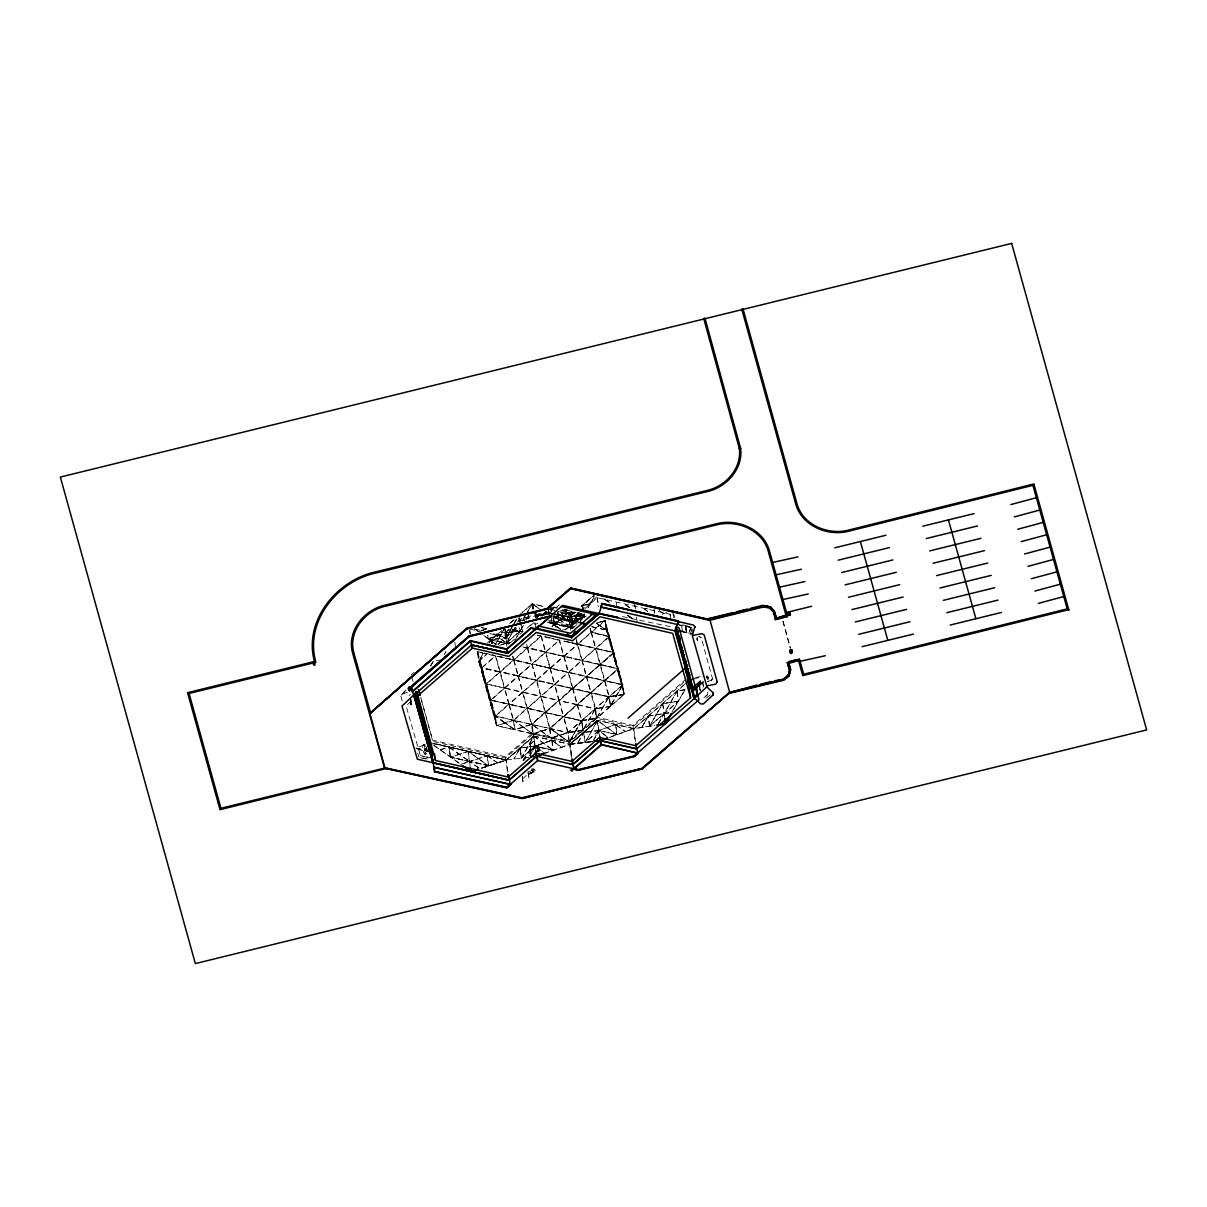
<?xml version="1.0" encoding="UTF-8"?>
<svg xmlns="http://www.w3.org/2000/svg" width="1207" height="1207" viewBox="0 0 1207 1207"><rect width="100%" height="100%" fill="white"/><g stroke="black" fill="none" stroke-linecap="round" stroke-linejoin="round"><path stroke-width="0.75" stroke-dasharray="5 3.75" d="M707.694 694.508L703.379 698.28L707.694 694.508L707.77 692.139M411.542 704.209L410.531 697.133M426.509 749.698C427.942 753.998 424.095 746.484 427.037 749.894M426.026 748.627L426.282 749.547M697.284 640.615L697.118 637.673L697.043 640.781M697.088 639.001L697.48 640.404M707.724 677.7L707.86 679.269M440.193 749.728L448.944 747.042L450.498 757.091L468.014 751.388L470.277 768.225M440.374 749.849L448.944 747.042M486.813 628.968L481.774 630.582M449.125 747.254L469.372 761.21L464.227 763.367M449.276 747.208L469.327 761.376M488.232 638.624L487.719 635.516M488.639 638.82L508.901 643.889M450.302 756.864L448.883 747.208M450.498 757.091L449.185 747.103M468.014 751.388L450.664 757.211L488.322 765.736L468.391 751.388M506.246 643.12L515.329 627.368M506.397 643.24L498.325 645.986M469.176 761.436L450.709 757.061L469.191 761.557M542.999 606.457L532.483 603.968L537.688 607.921M532.589 604.088L537.96 607.679M532.785 609.158L532.106 604.058L520.111 614.408M505.039 722.872L495.79 716.128L513.186 720.006L496.786 725.573L493.904 712.945M460.621 764.363L487.085 755.733L469.734 761.557L479.737 768.542M504.858 722.782L495.564 716.219L514.604 729.632L505.356 722.902L514.378 729.707L497.103 725.603M487.462 755.733L497.405 762.764M488.443 765.555L469.779 761.391L488.307 765.615M488.639 765.781L487.326 755.793L497.359 762.915M513.322 720.428L497.043 725.769M550.588 613.307L543.919 615.51M514.967 729.707L513.744 720.353L532.77 733.765L531.367 724.14L515.012 729.556M532.604 733.69L515.268 729.737M558.041 617.486L557.242 611.527M558.298 617.456L557.664 612.9M558.66 617.531L557.785 611.572L561.904 612.387L562.749 618.467M558.766 617.652L557.815 611.466M523.25 727.278L513.805 720.141M560.063 614.801L557.468 612.764M523.476 727.202L532.559 733.856M560.108 615.072L569.629 621.56L557.242 612.839M561.677 612.598L562.522 618.452M562.115 612.236L562.945 618.603M566.023 610.123L567.667 619.568M566.339 609.973L575.181 612.205M566.475 613.352L559.414 611.511M566.49 613.473L584.61 617.245M531.291 724.215L513.895 720.428L527.052 708.584L531.382 724.26M568.105 612.175L555.024 616.46M531.487 724.562L515.223 729.903M555.235 623.898L568.467 612.341L555.295 616.641M532.121 724.411L535.365 751.373M567.426 619.508L566.098 609.912M568.663 617.154L550.965 613.307M551.116 614.831L552.202 623.174L568.829 617.29L583.886 615.389L568.965 617.064L552.353 623.31M570.805 614.454L571.696 620.594M569.463 621.484L552.082 617.697M533.192 733.69L549.713 728.545L550.995 737.749L531.91 724.487L541.204 731.065L533.192 733.69L531.985 724.291M586.33 616.143L570.051 621.484M533.388 734.037L541.415 731.412L550.784 737.824L533.434 733.886M577.187 623.415L570.308 621.68M529.903 755.552L535.018 746.379L520.081 748.053L521.575 757.981L533.63 735.968L535.983 752.549M533.947 736.119L553.062 750.256L533.947 736.119L506.382 760.063L481.518 768.195L506.382 760.063L433.615 743.406M570.021 627.444L555.099 616.098M575.286 615.706L576.358 621.575M575.709 615.329L576.72 621.65M575.875 615.57L579.933 616.611M576.011 615.872L576.855 621.711M576.101 621.605L575.301 615.645M535.365 746.258L529.903 755.688M578.062 618.859L568.769 612.281L573.174 627.927M541.415 731.412L549.472 728.349L532.076 724.562M541.702 731.17L549.713 728.545M580.175 616.355L580.959 622.827L554.028 616.566M584.082 614.242L584.535 617.456M550.166 728.425L559.324 735.365L567.743 732.543L550.301 728.545L559.61 735.123M567.743 732.543L563.413 716.867L550.196 728.545L569.116 742.049L559.822 735.47L567.894 732.679L551.297 737.99L559.369 735.199M551.554 738.186L559.595 735.546L568.95 741.973L551.614 738.02M551.539 740.298L535.184 746.001L544.659 753.394M520.308 747.978L535.093 746.167L551.75 740.268L535.289 746.303L544.855 753.183L552.942 750.437L534.867 746.258L521.56 757.875L533.735 736.361M591.264 741.747L569.779 744.281L553.364 750.15L552.006 740.329L561.436 747.405M606.518 600.528L609.595 602.489M604.692 620.639L596.68 623.265L605.974 629.843L596.454 623.34L605.808 629.767M533.69 735.983L570.036 744.251L571.801 757.166L569.9 744.432L597.45 720.338L633.796 728.621L654.843 725.377M625.618 605.039L630.084 607.845M598.853 730.491L583.856 732.377L598.763 730.688L592.682 741.415L585.35 742.32L597.706 720.443L616.822 734.565L615.51 724.592L598.883 730.476L615.298 724.622M644.508 609.263L648.099 608.087M644.719 609.052L647.525 611.391M644.84 609.339L647.676 611.346M615.706 724.803L625.392 731.502L615.766 724.638L617.124 734.46M681.683 625.724L682.498 631.623M685.41 626.569L686.255 632.423M685.923 626.448L686.798 632.483M683.615 632.166L686.481 632.438M688.88 633.358L690.66 627.957L689.363 625.92L690.721 628.409L688.941 633.811L692.516 634.188M690.329 634.128L692.516 627.489M528.364 773.642L534.052 771.394L532.694 772.646M515.193 627.248L506.563 642.878L510.38 642.546M514.77 640.449L520.021 631.382M522.706 626.192L520.277 630.899L519.689 627.519M527.067 618.346L528.772 615.283M516.913 636.708L523.416 625.377M526.343 620.006L528.907 615.404M569.825 744.206L577.58 743.271L583.539 732.543L597.571 720.428L599.864 737.009M577.7 743.391L583.796 732.649M592.954 741.52L599.094 730.446L616.747 734.475M570.489 627.308L578.002 613.111M574.17 626.871L570.368 627.187L578.138 613.096M581.246 620.292L584.339 614.529M594.372 596.53L587.975 607.981L594.493 596.65M581.729 619.553L584.46 614.65M430.522 665.887L433.222 661.164L441.023 659.957M430.658 665.992L433.6 661.059M444.01 654.888L445.941 651.735L444.146 655.009M483.026 653.591L479.149 661.044M489.091 642.984L491.098 640.132M478.953 661.059L483.238 653.56M489.197 643.135L490.977 639.982L488.277 642.486M493.497 647.616L504.677 628.047L491.475 639.695L505.959 637.251M495.383 644.659L498.582 638.382M498.913 638.458L504.813 628.168L507.091 644.282M512.115 626.705L506.231 637.009L512.447 626.795M513.971 623.461L516.49 619.04M505.341 629.767L506.352 637.13L512.326 626.674M513.247 625.06L516.702 619.025M515.148 622.088L516.822 619.146M523.023 619.629L525.814 614.74M527.67 611.496L532.015 604.239M522.586 620.745L524.472 617.773M526.116 614.559L532.212 604.224M496.635 725.754L495.262 716.098L477.384 651.629L478.711 661.285L496.605 725.754L569.327 742.32L568.09 732.332L581.321 720.775L569.327 741.822L575.226 731.517L569.659 741.928L582.604 730.386M595.187 708.931L583.162 729.979L589.046 719.674M598.913 733.977L595.307 709.052L589.423 719.342M596.741 717.893L608.69 696.982M609.022 697.073L603.002 707.257M622.525 685.123L610.44 705.914L616.46 695.745M668.934 712.915L648.31 716.128L649.804 726.071L662.507 703.726M658.388 723.31L664.046 713.971M657.755 724.985L663.925 713.865L649.819 726.071M677.021 691.279L664.182 713.518L668.799 712.794M671.877 712.326L684.867 689.695L677.082 691.008L678.44 700.829M673.808 709.294L684.988 689.831M535.123 745.338C545.715 748.506 531.171 752.489 539.303 750.905M523.008 760.229L529.888 749.743M523.144 760.335L529.948 749.803M536.662 751.192C541.852 753.213 537.371 743.557 539.65 752.021M711.179 680.914L712.507 678.394L711.179 680.914L707.574 681.789M569.96 744.342L597.45 720.292L633.947 728.741L652.519 725.875M697.193 638.88L697.54 639.635M707.724 677.836L706.94 676.086L706.367 677.927M411.089 701.192L406.08 705.974L420.353 755.537L432.408 758.63M405.808 690.042L400.588 695.685L405.884 690.977M411.285 674.713L414.076 672.269M487.221 643.044L499.864 632M509.701 623.4L513.91 619.719M522.344 612.356L532.212 603.741L544.93 606.638M510.335 622.948L514.393 619.644M509.128 629.224L504.933 632.845L501.297 632.181M517.305 622.058L521.394 618.482M509.294 629.375L505.099 632.981L488.413 638.85L487.779 635.35M521.68 618.572L518.784 621.032L524.411 620.413M515.298 628.002L505.974 636.149L495.066 633.66M524.019 620.383L528.998 616.038M479.013 660.923L486.859 654.073L478.711 661.285L481.834 667.818L483.117 677.021L480.295 664.65L483.298 676.976M497.948 644.387L505.929 637.658L491.249 639.77L491.883 643.572M506.427 636.994L516.883 627.851M530.582 615.887L527.972 618.165L530.793 615.796M497.918 644.523L517.169 627.715M535.063 616.988L538.956 613.594M535.531 617.033L538.307 614.604M506.563 642.758L519.87 631.14L505.175 632.755L520.096 631.065L505.13 633.026L501.358 632.015M535.878 617.094L539.982 613.503M519.991 631.261L506.578 642.878L504.933 629.888M536.979 617.275L542.516 612.356M537.145 617.426L542.697 612.507M548.521 612.628L541.566 615.63L546.937 610.501M477.55 651.75L481.97 667.546L495.187 655.869L477.459 652.021L480.446 664.348M510.712 642.441L514.68 638.971M519.961 634.233L522.616 631.925L510.32 629.119M527.067 628.153L532.347 623.415M540.766 616.068L547.088 610.546M529.979 626.071L533.947 622.616M542.365 615.253L547.646 610.516M555.642 607.89L559.61 604.541M499.668 671.982L482.106 667.984L486.436 683.66L499.668 671.982L481.925 668.135M512.884 656.14L513.865 659.716L527.082 648.038L523.566 647.239M540.796 636.059L527.565 647.737L526.599 644.161M551.871 626.524L554.496 624.079M553.53 618.482L554.994 623.793L568.225 612.236M499.924 672.208L486.708 683.901L504.254 687.884L499.939 672.329M500.407 671.922L513.639 660.244L517.969 675.92L500.392 671.801M514.122 659.942L527.338 648.265L531.668 663.941L514.122 659.942L531.653 663.82M527.836 647.978L541.053 636.3L545.383 651.976L527.821 647.857M552.112 626.629L554.767 624.321L555.733 627.896M579.345 612.1L569.749 620.489L554.058 616.913M580.718 610.908L595.805 597.737M569.915 621.68L579.511 613.292M585.003 608.509L597.344 597.721L670.066 614.288L671.047 617.878M584.837 617.245L584.384 613.956L570.142 626.403L550.09 621.846L560.516 629.36M490.917 699.773L504.134 688.096L486.587 684.097L490.706 699.698M504.617 687.794L517.848 676.116L500.286 672.118L504.601 687.688M514.001 660.154L518.331 675.829L531.563 664.272L514.016 660.274M532.046 663.85L545.262 652.172L527.715 648.174L532.031 663.729M541.415 636.21L545.745 651.886L558.992 640.313L543.18 636.602M573.159 627.806L579.767 622.027M508.72 704.013L504.39 688.337L491.174 700.015L508.72 704.013L490.872 700.377L493.678 712.733L491.053 700.332L508.6 704.209L495.383 715.887L491.053 700.211M504.782 688.352L518.105 676.358L526.901 708.147L509.233 704.36L513.563 720.036L526.78 708.358L509.248 704.481M549.743 668.406L532.181 664.288L536.512 679.963L549.834 667.969L532.287 663.971L549.849 668.09L545.519 652.414L532.196 664.408M522.797 691.943L536.029 680.265L518.482 676.388L522.782 691.822M550.226 667.999L563.443 656.321L545.911 652.444L550.211 667.878M576.297 640.555L577.172 644.463L563.941 656.02L559.595 640.344M576.207 638.865L577.64 644.04L590.872 632.483M605.974 629.843L604.571 620.398L591.355 632.076L589.921 626.886M495.639 716.128L508.871 704.45L513.201 720.126M522.571 692.471L509.354 704.149L526.901 708.147M540.615 696.167L536.285 680.492L523.053 692.064L540.6 696.062M536.783 680.205L550 668.527L554.33 684.203L536.753 680.084L540.992 696.077L554.209 684.399L536.662 680.522L554.209 684.399M550.483 668.225L563.699 656.548L568.029 672.224L550.483 668.225L568.014 672.103M564.197 656.261L577.414 644.568L581.744 660.259L564.182 656.14L568.406 672.133L581.623 660.455L564.076 656.457L581.638 660.576M577.912 644.282L591.128 632.604L595.458 648.28L577.912 644.282L595.443 648.159M591.611 632.302L605.054 620.76M572.495 688.216L559.173 700.226L554.677 683.992L567.909 672.435L550.377 668.557M609.052 636.632L591.505 632.634L595.82 648.189L609.037 636.511L591.596 632.181L609.173 636.3L604.828 620.624L607.649 633.102M527.534 708.298L540.751 696.62L545.081 712.296L527.519 708.177L545.066 712.175L531.744 724.17L527.414 708.494L544.976 712.613M554.466 684.641L541.249 696.318L558.796 700.316L554.481 684.761M554.964 684.339L568.18 672.661L572.51 688.337L554.933 684.218M568.663 672.374L581.88 660.697L586.225 676.373L568.663 672.374L586.195 676.252M544.961 712.492L531.744 724.17M545.443 712.085L558.675 700.528L545.458 712.205L541.128 696.53L558.69 700.633M572.857 688.126L586.089 676.569L572.872 688.246L568.542 672.571L586.104 676.689M599.804 664.604L586.587 676.282L599.804 664.604L582.257 660.606L586.587 676.282M600.271 664.182L613.518 652.625L600.301 664.303L595.956 648.627L613.533 652.746M532.015 724.411L545.232 712.733L549.562 728.409M559.429 700.452L572.646 688.775L576.976 704.45L563.639 716.339L576.855 704.662M586.738 676.84L604.375 680.386L600.06 664.831L586.843 676.508L604.405 680.507L591.053 692.396L604.269 680.718M420.73 697.254L432.649 740.223L505.371 756.789L532.8 732.845L569.161 741.128L596.575 717.169L632.936 725.452L686.376 678.787M532.966 734.037L505.537 757.981L432.815 741.415L420.896 698.446M536.421 755.295L533.811 736.119L506.216 759.912L429.979 742.577M529.918 744.613L533.569 741.415L534.429 747.676L530.778 750.875L529.948 744.372M590.57 692.682L577.353 704.36L590.57 692.682L573.008 688.684L577.353 704.36M617.984 668.738L604.767 680.416L617.984 668.738L600.437 664.74L604.767 680.416M549.924 728.319L563.141 716.641L549.924 728.319L545.594 712.643L563.277 716.43L545.715 712.432L558.932 700.754L563.277 716.43M590.827 692.924L577.61 704.601L595.157 708.6L590.842 693.044M591.324 692.622L604.541 680.944L608.871 696.62L591.309 692.501L595.534 708.509M622.737 684.49L605.024 680.657L618.24 668.98L622.586 684.656L623.989 694.312L609.444 696.545M521.575 757.996L535.003 746.364M526.388 757.377L525.03 758.66M523.732 760.365L525.105 759.173M534.158 753.243L539.001 748.974M608.766 696.952L591.219 692.954L608.75 696.831L595.519 708.388L596.862 717.999M477.67 651.855C482.438 673.597 488.216 695.051 495.247 716.158L567.984 732.664L622.827 684.761L604.933 620.307L606.276 629.963L624.17 694.417L569.327 742.32M522.556 778.817L528.138 773.838M529.707 773.249L528.334 774.441L534.203 772.163M528.364 774.245L531.155 772.601M596.303 718.421L583.358 729.963M610.003 706.457L597.058 717.984L602.791 707.287M610.636 705.899L623.838 694.598L609.158 696.726L610.44 705.914M592.818 741.536L570.036 744.281L597.586 720.458L569.719 744.402L597.435 720.323L599.728 736.889M598.763 730.688L585.35 742.32L597.359 720.549L616.686 734.625L599.049 730.612L607.212 736.662M598.778 730.808L585.214 742.199M683.72 682.438L633.102 726.644L596.741 718.361M685.561 683.494L633.796 728.606L607.302 738.065M633.947 728.741L684.46 684.625M696.56 684.007L701.84 679.405M696.605 684.505L701.78 679.994M697.073 684.158L701.327 680.461M696.68 684.897L701.961 680.295M663.895 713.865L649.683 725.965L662.643 703.847M676.901 691.173L678.394 701.116L662.688 703.575L664.182 713.518L678.304 701.433L664.333 713.624L676.901 691.294M697.208 685.35L702.866 680.401M697.224 685.47L703.259 680.205M696.077 687.975L703.394 681.593M699.441 685.108L703.349 681.699M706.14 698.174L710.44 694.93M574.26 612.371L568.723 617.154L570.519 630.054M581.095 606.427L596.122 593.286M568.919 617.335L574.411 612.537L568.889 617.305L545.775 612.055L569.085 617.184M596.364 593.422L581.231 606.533L593.618 595.805M570.353 627.082L583.796 615.585L570.368 627.187M533.675 735.998L506.246 759.897L508.298 774.653M696.333 688.05L702.806 682.136L699.426 685.048L700.151 690.012M703.123 682.408L699.653 685.244L700.679 691.008M569.629 744.372L597.495 720.67M583.675 732.649L569.749 744.372L585.154 742.471L583.856 732.377M533.615 736.164L570.202 744.417L544.81 753.349M533.569 616.641L536.451 614.438M584.384 613.956L569.93 624.924L547.359 619.779M529.782 773.838L534.128 771.967L531.352 769.553M541.4 615.464L548.929 612.583L548.325 609.294M537.824 623.37L534.867 624.547L534.429 621.424M531.412 770.579L534.746 769.191M528.138 772.012L534.807 769.372M411.3 704.481L410.501 697.193M427.006 749.366L426.433 751.101M407.363 692.275L400.452 694.794L402.504 701.886M429.647 751.237L415.796 748.038L425.799 744.372M481.819 630.431L486.708 628.681L481.352 627.64M478.681 631.88L483.569 630.129M547.39 614.303L550.648 613.141M561.874 630.356L574.064 627.067M565.298 629.315L570.187 627.097L552.414 623.144M609.097 737.568L633.796 728.621L635.591 741.49M570.247 621.831L583.373 617.396M596.409 623.084L604.586 620.519M661.979 614.227L670.594 611.3M481.593 768.12L506.382 760.063L429.918 742.743M425.196 753.847L424.185 744.568L425.799 753.696M609.399 636.481C600.09 612.854 614.755 653.726 613.865 652.595C615.706 667.018 622.374 679.994 624.17 694.417M478.802 661.572L483.253 676.901M607.604 633.011L605.009 620.685M609.324 636.134C612.326 652.429 617.184 668.995 622.631 684.882L609.233 696.53L604.903 680.854L622.721 685.108L616.702 695.292M612.115 649.215L609.49 636.813L612.07 649.125M483.207 677.338C489.227 689.227 489.846 704.134 495.247 716.158M483.283 677.685L487.537 693.059L484.958 680.718M691.867 628.062L692.562 632.649M484.686 680.416L482.151 668.165L484.912 680.461M484.776 680.763L487.764 693.09M613.79 652.248L595.986 648.747M614.001 652.987L600.558 664.529L618.271 668.376M487.749 693.799L492.018 709.173M782.905 621.243L790.253 647.978M489.167 696.53L486.587 684.203L489.212 696.62M616.762 665.283L613.775 652.972L618.105 668.527M492.245 709.203L489.423 696.831L492.049 709.248M619.432 677.957L616.807 665.555L619.613 677.912M492.215 709.912L496.484 725.286L493.935 713.035M621.017 681.367L618.24 669.085L621.243 681.397M621.092 681.714L624.094 694.025L621.273 681.668M495.172 715.811L496.786 725.573M622.812 684.837L610.561 706.035L609.158 696.726M693.859 678.877L702.383 676.78M707.679 681.306L711.119 680.461M684.972 689.755L677.308 690.932M662.824 703.681L678.289 701.312M609.294 696.846L623.838 694.598M608.856 696.499L610.289 706.276L595.745 708.509M610.139 706.578L595.594 708.811M582.046 720.488L596.59 718.24L581.759 720.654L583.026 729.858M581.759 720.654L596.439 718.542M571.484 757.921L567.984 732.664L582.89 730.205L581.487 720.896L563.79 716.898L568.105 732.453M582.725 730.507L568.059 732.619M695.413 677.368L702.338 676.418M524.517 620.217L518.889 620.775M529.043 757.211L506.261 759.957L479.692 768.708L469.659 761.572M583.313 611.994L582.589 605.295L590.148 604.33M582.589 605.295L589.906 604.405M506.382 760.063L433.569 743.633M622.48 616.596L673.219 627.278M546.967 612.221L554.224 613.85M556.05 614.257L568.935 617.154L570.715 630.054M545.473 611.858L568.935 617.154M682.558 624.804L689.423 626.373M691.626 627.519L676.81 624.562M676.901 624.291L691.641 627.64M682.227 631.563L692.622 633.871M683.071 631.865L686.632 632.679M553.485 606.925L557.196 607.89M564.393 609.399L568.029 610.229M553.56 607.287L557.121 608.102M576.961 612.613L582.302 613.835M549.985 606.729L555.326 607.951M562.462 609.565L583.841 614.438L584.294 617.712M548.506 607.468L554.285 608.856M560.968 610.244L584.912 615.736M548.431 607.679L553.787 608.901M560.893 610.455L586.225 616.324M552.293 609.882L548.732 609.067L549.562 616.158M548.657 609.294L552.218 610.093M557.619 611.33L584.626 617.365M575.467 615.6L571.032 614.469L571.982 620.654M546.907 612.371L550.437 613.171M551.403 615.857L580.145 622.405M540.827 613.895L544.131 614.65M553.138 616.973L581.638 623.461M533.554 613.397L544.357 615.766M553.56 617.954L577.233 623.25M591.717 626.644L606.276 629.963M535.636 613.956L542.577 615.54M591.883 626.765L605.763 629.933M524.155 616.943L531.171 618.542M547.586 622.163L571.047 627.625M524.034 617.139L531.05 618.738M572.676 628.228L547.48 622.48L554.511 624.2M524.049 617.26L529.315 618.467M572.691 628.349L555.129 624.23L556.11 627.806M512.19 629.194L522.722 631.593M545.036 636.677L553.817 638.684M564.967 641.219L570.232 642.411M571.997 642.818L577.263 644.01L564.997 641.339M512.206 629.315L522.737 631.714L518.874 617.758M537.402 635.048L540.917 635.848M548.566 637.598L559.082 639.876M537.281 635.259L540.811 636.18M577.172 644.463L559.701 640.027M577.776 644.478L595.353 648.597L582.121 660.169L577.791 644.598M481.412 627.474L488.729 629.285M475.06 629.103L482.332 630.763M469.779 629.058L477.052 630.718M489.77 633.615L506.14 637.341M488.579 638.971L509.022 643.693L505.19 629.858M523.672 646.907L527.203 647.827L526.222 644.251M563.563 656.11L546.002 651.991L559.233 640.434L563.548 655.989M599.924 664.393L582.362 660.274L595.594 648.717L599.909 664.272M545.896 652.323L563.443 656.321M491.37 640.012L508.916 644.01M523.582 647.359L527.097 648.159M582.272 660.727L599.819 664.71M600.452 664.861L617.999 668.859M484.761 653.138L490.027 654.345L484.776 653.259M491.792 654.737L495.292 655.537M499.442 656.487L513.488 659.807L497.691 656.201M477.761 651.659L483.026 652.866M605.024 680.657L622.586 684.656M604.285 680.839L586.723 676.72L591.053 692.396M499.789 671.771L482.212 667.652L495.458 656.095L499.773 671.65M536.149 680.054L518.572 675.935L531.819 664.378L536.134 679.933M590.691 692.486L573.114 688.367L586.361 676.81L590.676 692.365M518.467 676.267L536.029 680.265M572.405 688.669L554.843 684.671L572.39 688.548L559.173 700.226M573.023 688.805L590.585 692.803M504.873 687.915L522.435 692.033M576.976 704.45L559.324 700.784M522.948 692.38L540.51 696.499L527.278 708.056L522.963 692.501M576.871 704.782L559.309 700.663L563.639 716.339M577.504 704.918L595.051 708.916M563.775 716.777L581.457 720.579L563.895 716.581L577.112 704.888L581.457 720.579M545.609 712.764L563.156 716.762M535.335 746.137L552.987 750.15L535.289 746.303M415.796 748.038L426.207 750.437M417.652 749.321L429.798 752.127M427.595 758.992L418.784 756.925L417.758 753.379M420.609 757.785L425.89 759.022M431.638 758.011L420.353 755.537M410.471 694.538L409.067 695.504M707.483 676.282L707.423 677.67M701.192 637.628L698.898 636.466L701.192 637.628L712.568 678.847M628.108 615.661L632.634 618.829M608.509 602.021L603.681 598.521M628.213 615.796L632.755 618.98M603.726 598.717L608.298 601.931M628.108 615.887L632.679 619.1M659.324 610.591L663.744 613.548M625.664 604.873L630.024 607.996M628.651 615.962L632.906 618.965M627.172 615.117L631.638 618.271M578.244 618.95L568.769 612.281L570.881 628.606M552.142 609.007L556.14 611.828M533.117 608.947L532.483 603.968L540.389 609.641M432.906 744.659L460.667 764.197M434.46 745.866L459.203 763.352M550.452 622.043L558.011 627.459M550.513 622.118L558.102 627.595L548.974 621.107M552.248 614.182L570.142 627.263M539.635 613.941L542.35 615.917M560.576 629.209L551.961 623.129L551.327 618.059M539.574 614.107L542.29 616.083M493.889 633.811L506.352 642.939L498.099 646.017L480.039 632.86M493.829 633.962L506.216 642.999M474.789 628.922L478.56 631.593M483.811 635.486L495.821 644.251M474.442 628.787L478.515 631.744M607.061 736.723L598.627 730.567M552.006 740.329L561.587 747.359M549.185 613.639L548.491 609.444M648.551 716.053L663.88 713.563L664.68 717.094M649.487 726.116L648.129 716.294L641.837 727.429L647.993 716.294L641.837 727.293M491.249 639.77L492.32 643.467M581.487 720.896L575.588 731.201M581.412 721.032L575.513 731.351M582.89 730.205L568.346 732.453M533.147 741.581L530.16 744.568L530.763 750.332M539.257 750.648L535.199 747.012L530.265 751.569M530.341 752.082L528.892 753.289L533.041 757M520.021 748.325L513.926 759.052L519.9 748.219L521.394 758.147L520.081 748.053M532.74 768.286L535.501 770.76M531.291 768.889L534.052 771.364L528.153 773.687M531.155 773.159L532.604 771.997M702.821 682.453L703.53 687.1M702.655 682.634L703.108 685.621M699.275 685.546L700.09 691.445M410.953 704.36L409.927 697.133L411.225 704.496M425.181 744.598C421.122 741.973 422.556 754.601 425.724 754.586C427.882 751.418 427.006 744.417 423.34 745.066M426.418 753.545L425.271 752.972L424.577 754.013M672.254 610.833L674.562 617.863M783.041 621.198L790.479 648.204M673.762 614.257L674.743 617.818M590.012 628.591L590.962 632.046M568.467 612.341L572.797 628.017M550.664 608.117L551.614 611.572M577.489 704.797L581.819 720.488L595.036 708.796L596.454 718.135M550.301 608.328L551.267 611.783M553.168 618.572L554.617 623.883M532.483 603.968L536.813 619.644M550.362 668.437L554.692 684.113M532.106 604.058L534.52 612.824M534.988 614.438L536.436 619.734M519.266 617.788L520.217 621.258M520.685 622.857L523.084 631.502M506.02 631.382L509.369 643.482M512.522 656.231L513.488 659.807M490.977 639.982L491.958 643.557M411.723 676.75L413.201 682.076M613.956 652.927L616.581 665.329M477.64 651.976L480.265 664.393M708.041 676.825L708.283 678.59M707.755 676.373L708.117 679.103M707.513 676.207L707.921 679.315M706.94 676.086L707.151 677.64M706.638 676.116L706.864 677.685M706.351 676.222L706.593 677.776M697.299 637.884L697.646 639.891M699.713 685.138L700.09 688.367M685.636 626.358L686.587 632.845M673.038 614.107L673.491 617.426M670.066 614.288L670.549 617.758M654.164 609.701L654.556 613.141M653.922 609.641L654.315 613.081M662.688 703.575L664.499 717.26M635.033 605.522L635.486 608.796M634.399 602.021L635.244 608.735M636.481 617.064L637.16 621.982M616.249 602.64L616.928 607.559M632.936 725.452L635.274 742.245M597.344 597.721L598.536 606.397M596.801 596.967L598.159 606.352M582.709 605.416L583.63 611.964M580.778 622.691L579.963 616.505L580.567 622.616M574.894 617.924L575.015 618.708M568.406 612.205L569.629 621.56M581.88 720.775L583.162 729.979M583.66 732.543L585.033 742.35M545.368 651.855L527.55 647.616M550.075 728.636L551.297 737.99M551.75 740.268L553.062 750.256M535.184 623.204L535.863 628.123M532.212 603.741L532.981 609.746M549.668 728.711L550.935 737.899M519.04 617.803L519.568 622.435M518.769 618.029L519.282 621.711M519.508 627.67L520.096 631.065M530.099 749.381L530.793 754.496M529.873 749.321L530.552 754.526M517.954 675.799L500.136 671.56M528.364 773.732L528.983 778.198M527.942 771.68L528.741 778.259M506.849 646.514L504.933 632.845L488.473 638.684L488.02 635.41M522.375 776.614L523.28 783.177M522.254 776.644L523.038 783.237M513.382 720.262L514.604 729.632M505.371 756.789L507.709 773.581M470.021 630.793L470.489 634.263M487.085 755.733L488.397 765.721L468.256 751.448L470.292 766.656M469.493 630.22L470.021 633.947M454.828 642.29L455.507 647.208M426.795 747.872L426.75 749.532L426.509 747.978M426.267 748.144L426.675 751.252M425.95 748.612L426.252 750.89M410.32 704.013C411.496 707.227 413.111 701.659 410.32 704.013M513.367 660.003L500.151 671.68L495.821 656.005L513.382 660.123M522.314 692.245L509.098 703.922L504.767 688.246L522.329 692.35M609.309 636.738L596.092 648.415L613.639 652.414L609.309 636.738M607.86 633.313L610.486 645.73L607.86 633.313M612.371 649.517L614.966 661.843L612.341 649.441"/><path stroke-width="1.5" d="M713.141 695.383L713.186 692.531M386.964 768.361L220.006 809.671L187.553 692.682L314.439 661.511C303.334 620.67 336.723 580.129 375.905 571.831L706.804 490.555C725.739 486.391 742.214 468.135 739.288 448.038M789.423 671.348C790.615 667.501 787.522 680.839 782.196 679.511L730.069 692.305L642.32 768.934L521.997 798.491L384.55 768.105L220.941 808.298L189.077 693.452L315.887 662.311C304.27 621.786 337.206 581.095 376.237 572.887L707.136 491.611C726.614 487.326 743.542 468.542 740.54 447.872M642.275 768.648L521.952 798.189L384.55 768.105L352.685 653.274C346.424 631.457 364.167 609.535 385.184 605.129L716.083 523.853C737.16 518.18 763.277 528.832 769.447 550.905L787.673 616.596L775.407 619.613C775.498 612.462 769.96 604.285 762.055 606.623L709.927 619.417L707.498 618.874L732.845 612.643M370.64 713.246L353.923 653.002C347.812 631.789 365.072 610.47 385.531 606.186L716.339 524.939C736.828 519.402 762.251 529.752 768.225 551.237L786.436 616.898M789.046 673.521L789.348 670.76M728.153 693.316L783.75 679.571L789.046 675.498L790.54 669.508L789.122 676.101L783.826 680.175L728.198 693.618M313.262 664.152C315.268 667.878 315.902 661.496 313.458 663.941M410.833 689.604C407.755 692.803 409.052 686.511 410.712 689.348M570.866 770.126C573.944 766.928 572.646 773.219 570.986 770.368M787.975 613.111L788.292 614.861M607.302 738.065L600.211 740.645L636.632 748.883L694.161 698.642L675.392 631.005L562.749 605.356L507.906 653.243L471.53 644.915L507.981 653.017L471.545 644.991L414.031 695.232L432.408 761.451M470.775 771.348L470.323 768.074M471.017 771.394L462.221 765.494M571.379 636.21L571.545 637.402L567.531 634.279M571.741 637.417L567.184 634.143L571.696 637.552L531.065 627.685L506.714 648.974L470.353 640.645L412.1 691.671L410.818 686.904L468.965 636.014L550.211 616.294M543.557 753.741L536.436 756.427L543.09 753.817M585.425 623.838L581.925 622.812M677.519 624.517L600.814 607.046L601.825 603.515L678.545 620.986L675.06 631.095L694.146 698.597M607.332 738.186L600.347 740.449M675.286 629.451L676.312 626.312M675.377 630.295L682.03 631.427M678.892 621.756L677.399 624.909M677.655 630.401L680.642 631.487M677.927 630.492L681.985 631.533M692.245 685.003L694.085 698.702L706.91 686.738L692.275 635.44L694.915 626.72M792.184 652.444C787.733 645.338 791.762 660.425 791.777 649.472M571.56 637.447L575.166 631.201M574.426 632.649L571.696 637.552L569.101 635.697M656.593 725.12L665.419 723.808L671.001 713.956M688.443 683.343L690.253 680.19M658.102 725.015L665.525 723.883L671.092 714.152M783.373 679.149L788.624 674.562M706.744 685.908L715.872 684.128L717.199 681.608M578.575 769.855L537.673 760.546L536.753 755.582L535.893 756.744M463.609 766.354L470.926 771.529L478.047 769.266L470.866 771.68L477.972 769.357L470.926 771.529L433.132 762.733L434.942 771.56L506.789 787.19L510.259 784.49L508.283 774.668M790.434 614.589C785.817 611.828 791.717 619.191 789.982 612.371M637.809 753.123L636.617 748.838L600.256 740.555L572.842 764.514L536.481 756.261L509.052 780.144L417.335 759.203L402.006 705.974L413.971 694.84L425.694 736.526M590.585 613.563L596.017 614.831L596.198 616.173L597.737 614.831L597.616 613.941L596.077 615.283L590.645 614.016M570.7 588.397L709.972 619.719L570.579 587.975L547.012 608.509L466.807 628.198L369.463 713.729L466.853 628.5L547.224 608.856M369.915 713.548L467.034 628.56L369.915 713.548L384.912 767.788L521.967 797.797L642.064 768.301L730.024 692.018L642.094 768.587L521.997 798.491M412.628 691.747L470.474 641.113L506.834 649.396L531.155 628.198L535.41 629.767L551.071 616.083L469.01 636.3L410.818 686.904M411.346 687.311L469.191 636.361L411.346 687.311L433.132 762.779L509.067 780.22L536.617 756.382L536.104 752.7M411.3 687.024L412.1 691.671M417.577 696.032L472.42 648.129L508.781 656.412L536.195 632.468L572.571 640.751L599.985 616.792L672.706 633.358L690.585 697.827L635.757 745.715L599.396 737.432L571.967 761.391L535.606 753.108L508.192 777.052L435.471 760.485L417.094 692.562M538.609 625.724L535.863 628.123L571.499 636.24L585.199 624.275L581.638 623.461M550.181 615.992L469.236 636.647M594.282 612.537L570.504 633.298L538.971 626.116L507.906 653.243L506.714 648.928L507.981 653.304L504.526 652.429M596.017 614.831L585.757 623.793L580.311 622.556M506.834 787.492L537.673 760.501M510.712 784.309L506.91 787.613L434.52 771.575L506.955 787.915L510.712 784.309L433.615 767.23L510.742 784.595M467.064 628.847L547.269 609.158L570.73 588.699L709.641 620.338L763.352 606.985L769.297 607.981L773.114 611.376M572.827 764.363L572.027 758.931L572.842 764.544L600.256 740.555L601.448 744.885L600.271 740.57L594.644 741.173M628.093 718.09L687.749 665.977M573.627 768.859L601.342 744.447L638.307 753.274L634.61 756.502L578.575 770.262L573.672 769.146L578.53 769.96L634.565 756.201L638.262 752.972M573.672 769.146L601.448 744.84L638.307 753.274M689.936 679.601L686.964 682.272L690.072 679.722M696.273 688.156L696.922 694.221L693.663 697.797L692.29 687.96L695.247 685.154M692.727 687.899L695.624 685.365M694.055 696.695L692.833 687.869L695.67 685.395M695.368 686.059L692.29 687.96M695.79 686.587L692.743 689.076M692.924 689.227L695.836 686.617M693.105 690.57L697.405 686.813M696.952 687.281L692.939 690.419M569.795 763.85L573.069 764.318L574.034 768.829L578.53 769.568L634.354 755.854L637.824 753.168M693.919 697.571L700.709 703.922L703.379 703.907L713.111 694.9M547.043 608.811L570.609 588.262L710.003 620.021L729.541 691.898M596.213 616.173L597.586 614.982M572.842 764.514L574.034 768.784M313.639 663.744L314.408 663.443M429.149 743.165L415.238 692.893M1033.011 485.32L849.109 531.11C828.032 536.768 801.916 526.131 795.745 504.043L741.732 309.083L742.969 308.781L796.967 503.711C802.942 525.196 828.349 535.546 848.853 530.024L1033.931 483.947M548.144 617.199L549.577 616.852M797.948 556.865L772.721 562.447M834.746 547.827L886.013 535.229M922.812 526.192L974.094 513.609M1010.878 504.571L1036.436 497.676M801.388 569.221L776.146 574.804M838.171 560.184L889.453 547.586M926.252 538.548L977.519 525.95M1014.318 516.913L1039.861 510.033M804.813 581.578L779.586 587.16M841.611 572.54L892.878 559.942M929.677 550.905L980.944 538.307M1017.742 529.269L1043.286 522.39M808.237 593.935L783.011 599.517M845.036 584.897L896.303 572.299M933.102 563.262L984.369 550.664M1021.167 541.626L1046.725 534.731M736.451 611.753L747.314 609.082M750.935 608.207L763.141 605.28L769.96 607L774.381 611.542L771.017 607.076L766.023 605.854M763.216 605.884L707.543 619.161M417.139 702.006C424.502 712.658 420.157 729.269 428.304 739.061M678.274 635.003L678.696 637.749L678.364 634.203M417.215 702.353L421.952 718.723L415.962 692.139L423.053 717.667M683.569 654.601L678.922 637.93M786.526 612.462L811.662 606.291M848.461 597.254L899.728 584.656M936.526 575.618L987.794 563.02M1024.592 553.983L1050.15 547.088M717.26 682.061L704.164 634.852L701.87 633.69L692.743 635.47M776.327 618.24L786.059 615.238L776.327 618.24L774.291 610.938M775.407 619.613L785.832 616.43M420.685 709.082L423.612 722.148M851.886 609.595L903.153 597.012M939.951 587.975L991.234 575.377M1028.017 566.339L1053.575 559.445M682.574 650.498L681.714 647.39L683.313 654.435L681.623 646.137M683.615 654.828L684.912 664.514M686.406 668.12L683.418 654.948L686.376 668.059M855.31 621.952L906.593 609.369M943.391 600.332L994.659 587.734M1031.457 578.696L1057 571.801M687.99 671.288L686.692 664.68M683.449 654.994L688.262 671.514M689.695 674.894L688.835 673.144L692.607 687.462L676.403 629.073M858.75 634.309L910.018 621.726M946.816 612.688L998.083 600.09M1034.882 591.053L1060.425 584.158M791.46 652.957L790.329 650.015L790.736 652.987M693.859 678.877L690.464 679.722L690.238 678.078M789.001 661.557L796.001 659.837M787.326 662.583L789.152 669.191L787.326 662.583L799.502 658.977M788.774 662.764L798.581 660.35L788.85 663.367L790.389 668.919L788.85 663.367M825.377 655.703L800.15 661.285M862.175 646.665L913.443 634.067M950.241 625.03L1001.508 612.447M1038.307 603.409L1063.865 596.514M756.94 685.093L730.069 692.305M760.546 684.203L771.333 681.563M774.924 680.673L782.196 679.511M799.592 659.58L803.666 674.23L1067.29 608.871M798.37 659.882L802.73 675.618L1068.814 609.641M409.731 689.122L408.434 688.654L409.324 690.615M530.884 756.864L536.617 756.382M619.357 610.968L600.814 607.046M599.17 613.412L617.592 617.305M617.516 617.516L599.11 613.639L571.696 637.568L567.139 634.279M431.699 751.629L431.819 752.519M483.645 774.411L467.471 770.685L509.067 780.22L508.298 774.653L509.067 780.22M678.59 621.288L601.825 603.515M694.991 627.172L693.693 625.135L602.127 603.983L599.11 613.639L571.62 637.205M676.614 627.278L679.028 627.836L698.989 699.743L634.354 755.854M594.04 613.548L597.676 614.378M561.376 606.548L597.737 614.831M493.859 776.72L463.352 769.779M431.638 758.011L432.875 760.244M789.906 613.76L789.469 612.1M713.246 692.984L706.517 686.572M665.464 723.521L664.906 718.738M696.439 687.99L697.299 693.919M410.471 687.598L410.44 688.925M678.696 637.749L679.466 639.333M683.494 654.466L681.714 651.222L683.75 655.537M689.891 674.939L684.776 664.831L688.397 672.299M420.353 715.434L423.672 722.389M425.392 733.524L428.334 739.604M432.785 762.688L430.326 742.516L416.279 692.743M415.178 693.904L431.684 752.489M1034.022 484.535L1068.889 610.244M1033.086 485.908L1067.365 609.46M948.446 519.9L975.875 618.738M860.38 541.536L887.809 640.374M740.63 448.476L704.933 318.12L703.711 318.422L739.378 448.627M776.252 617.637L774.788 612.673M775.316 619.025L773.566 613.005M708.735 620.126L708.524 619.1M677.067 630.627L678.364 635.365M678.726 636.617L679.511 639.438M685.138 659.701L685.983 662.764M686.481 664.589L687.266 667.396M687.718 669.025L688.503 671.846M685.289 668.603L687.779 677.565L690.585 697.827M684.957 668.014L687.945 678.756M470.353 640.691L472.42 648.129L471.937 644.659M419.236 691.883L420.232 695.458M418.407 689.484L419.9 694.855M424.547 722.978L425.528 726.569M418.995 703.711L415.812 692.23L416.551 695.504M419.93 707.046L421.409 712.386M424.366 723.068L425.362 726.629M424.819 729.073L422.073 719.1L425.015 732.287M423.25 724.064L424.638 729.119M430.492 748.249L431.382 751.644M685.365 659.701L686.059 662.764M686.406 664.303L688.005 671.333M679.36 636.059L680.129 639.393M679.179 636.104L679.933 639.438M676.825 628.726L684.776 664.831L683.056 652.263M415.283 692.999L423.416 729.043L433.132 762.779L430.507 745.896M433.615 767.23L434.55 771.877M790.313 668.331L790.63 670.096M789.076 668.587L789.378 670.262M537.673 760.546L536.889 756.351M789.755 612.205L790.132 613.91M789.167 612.07L789.378 613.563M789.167 612.145L789.091 613.669L788.865 612.115M788.578 612.221L788.835 613.775M788.337 612.387L788.609 613.925M791.566 649.698L791.973 652.685M791.294 649.879L791.701 652.866M790.66 650.045L791.068 653.017M790.027 649.894L790.434 652.881M696.333 688.05L697.058 694.342M687.673 668.965L688.065 671.56M682.996 652.052L683.313 654.435M664.785 718.618L665.419 723.808M635.833 743.301L636.632 748.883M599.049 613.186L571.696 637.568L571.499 636.24M599.864 737.009L600.392 740.721M599.743 736.874L600.196 740.736M535.923 752.504L536.436 756.427M470.564 768.12L470.971 771.56M434.505 753.545L435.471 760.485M415.902 691.913L417.335 701.961M415.721 691.958L416.234 695.458M410.063 687.221L410.229 688.775M409.777 687.13L409.958 688.684M409.475 687.085L409.686 688.654L409.173 687.13M409.626 690.645L409.143 689.046L409.354 690.54M408.886 687.236L409.143 688.79M408.675 688.805L409.052 690.51M408.328 687.869L408.63 690.132M432.936 760.697L433.072 762.326M1011.662 243.407L60.35 477.067L195.338 963.593L1146.65 729.933L1011.662 243.407M600.241 740.585L594.855 741.279L600.271 740.615"/></g></svg>
